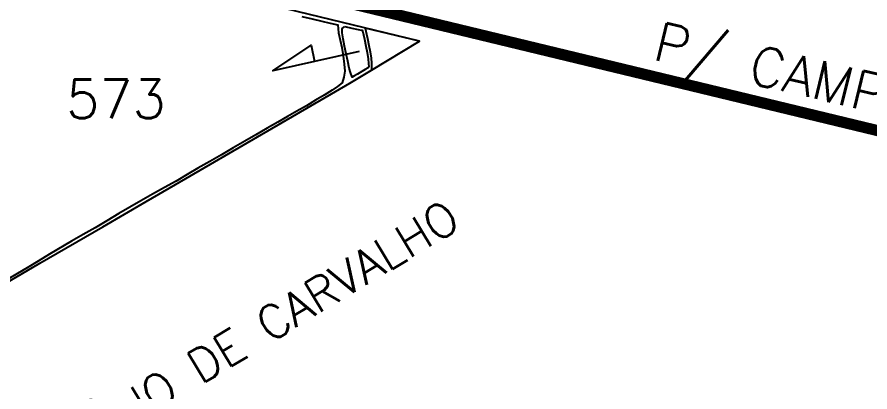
# Model space of a CAD drawing. Extents: x 725464 to 749663, y 7823017 to 7831417.
# Drawn here: x 730686 to 731832, y 7825000 to 7825504 of the extents above; entities that cross this region are included whole.
import ezdxf

# ---------------------------------------------------------------- set-up
doc = ezdxf.new("R2010")
doc.units = 0
doc.header["$MEASUREMENT"] = 0
doc.linetypes.add('CENTER2', pattern=[1.125, 0.75, -0.125, 0.125, -0.125])
doc.linetypes.add('CONTINUO', pattern=[0])
doc.layers.add('0114000011', color=1, linetype='Continuous', lineweight=25)
doc.layers.add('TEXTO_DIVERSOS', color=7, linetype='Continuous', lineweight=5)
for name, color, linetype in [('0114000011573', 5, 'Continuous'), ('ESTRADA', 7, 'Continuous'), ('SEM PLANTIO', 30, 'Continuous'), ('TEXTO CONFORNTANTES', 7, 'Continuous'), ('TEXTO_NUN_TAL', 7, 'Continuous')]:
    doc.layers.add(name, color=color, linetype=linetype)
doc.styles.add('SIMPLEX', font='simplex', dxfattribs={"height": 0.2})

msp = doc.modelspace()

# ---------------------------------------------------------------- linework, layer by layer
at = {"layer": '0114000011'}
msp.add_lwpolyline([(730666.2, 7825143), (730699.6, 7825162.7), (730717.1, 7825173.1), (730801.7, 7825222.1), (730859.6, 7825255.7), (730899, 7825278.7), (731133.1, 7825414.7), (731162.6, 7825432.4), (731226.8, 7825471.1), (730748.7, 7825587.6), (730524.5, 7825639.7)], dxfattribs=at)
at = {"layer": '0114000011573', "flags": 128}
msp.add_lwpolyline([(731069, 7825504.4), (731082.7, 7825501), (731095.8, 7825497.9), (731106.9, 7825495.3), (731117, 7825493.2), (731118.1, 7825482.3), (731122.6, 7825462.8), (731124.4, 7825451.4), (731125.9, 7825440.5), (731126.7, 7825430.9), (731125.4, 7825422.7), (731122.9, 7825415.2), (731116.9, 7825410.4), (731109.4, 7825405.2), (731098.9, 7825398.9), (731087.3, 7825392), (731075.3, 7825384.6), (731062.3, 7825377.3), (731049.4, 7825369.9), (731036.5, 7825362.5), (731022.1, 7825354.2), (731007, 7825345.4), (730992.1, 7825336.9), (730976.8, 7825328), (730960.9, 7825318.6), (730945.1, 7825309.5), (730929.2, 7825300.5), (730914.7, 7825292), (730899.9, 7825283.4), (730884.3, 7825274.6), (730868.5, 7825265.7), (730852.5, 7825256.7), (730838, 7825248.4), (730823, 7825239.6), (730807.2, 7825230), (730791.2, 7825220.7), (730775.1, 7825211.5), (730759.6, 7825202.8), (730729.8, 7825185.1), (730715, 7825176), (730700, 7825167), (730687, 7825159.2), (730675, 7825152)], dxfattribs=at)
msp.add_lwpolyline([(731126.7, 7825490.9), (731136, 7825488.8), (731144.5, 7825486.9), (731148.4, 7825486.1), (731149.9, 7825485.8), (731150.8, 7825483.9), (731151.7, 7825479.6), (731152.8, 7825473.8), (731154.8, 7825464.7), (731156.4, 7825456), (731158, 7825447.6), (731158.5, 7825441.4), (731158.6, 7825436.8), (731157.7, 7825435.6), (731154.1, 7825433.3), (731149.3, 7825430.3), (731143.5, 7825426.8), (731138.8, 7825424), (731136.2, 7825422.7), (731134, 7825429), (731132.6, 7825434.9), (731130.6, 7825444.2), (731128.4, 7825454.3), (731126.1, 7825464.7), (731124.2, 7825474.3), (731123, 7825482.6), (731123.1, 7825488.2)], close=True, dxfattribs=at)
at = {"layer": 'ESTRADA', "color": 7, "linetype": 'CENTER2', "ltscale": 130, "const_width": 15}
msp.add_lwpolyline([(728612.3, 7825455.3), (729530.4, 7825578.1), (730312.9, 7825682.4), (730336.8, 7825683.9), (730361.5, 7825684.6), (730383.1, 7825684.6), (730409.6, 7825683.7), (730434.6, 7825681.9), (730457.3, 7825679.5), (730507, 7825671.8), (730685.1, 7825630.3), (732293.2, 7825242.2)], dxfattribs=at)
at = {"layer": 'SEM PLANTIO', "linetype": 'CONTINUO', "flags": 128}
msp.add_lwpolyline([(731226.8, 7825471.1), (731154, 7825488.8), (731155.6, 7825480.4), (731156.8, 7825474.6), (731158.7, 7825465.5), (731160.4, 7825456.8), (731162, 7825448.2), (731162.5, 7825441.6), (731162.6, 7825432.4)], close=True, dxfattribs=at)
at = {"layer": 'TEXTO_NUN_TAL', "color": 0, "flags": 128}
msp.add_lwpolyline([(731145.8, 7825457.5), (731029.7, 7825431.6), (731081.2, 7825465.7), (731086, 7825444.1)], dxfattribs=at)

# ---------------------------------------------------------------- texts
at = {"layer": 'TEXTO CONFORNTANTES', "linetype": 'ByBlock', "style": 'SIMPLEX'}
msp.add_text('ESPÓLIO DE HÉLIO DE CARVALHO', height=45, rotation=31.0731, dxfattribs=at).set_placement((730429.2, 7824706.1))
at = {"layer": 'TEXTO_DIVERSOS', "linetype": 'Continuous', "style": 'SIMPLEX'}
msp.add_text('P/ CAMPO FLORIDO', height=52, rotation=346.3973, dxfattribs=at).set_placement((731538, 7825447.1))
at = {"layer": 'TEXTO_NUN_TAL', "linetype": 'Continuous', "style": 'SIMPLEX'}
msp.add_text('573', height=52, dxfattribs=at).set_placement((730752.5, 7825367.6))

doc.saveas('drawing.dxf')
